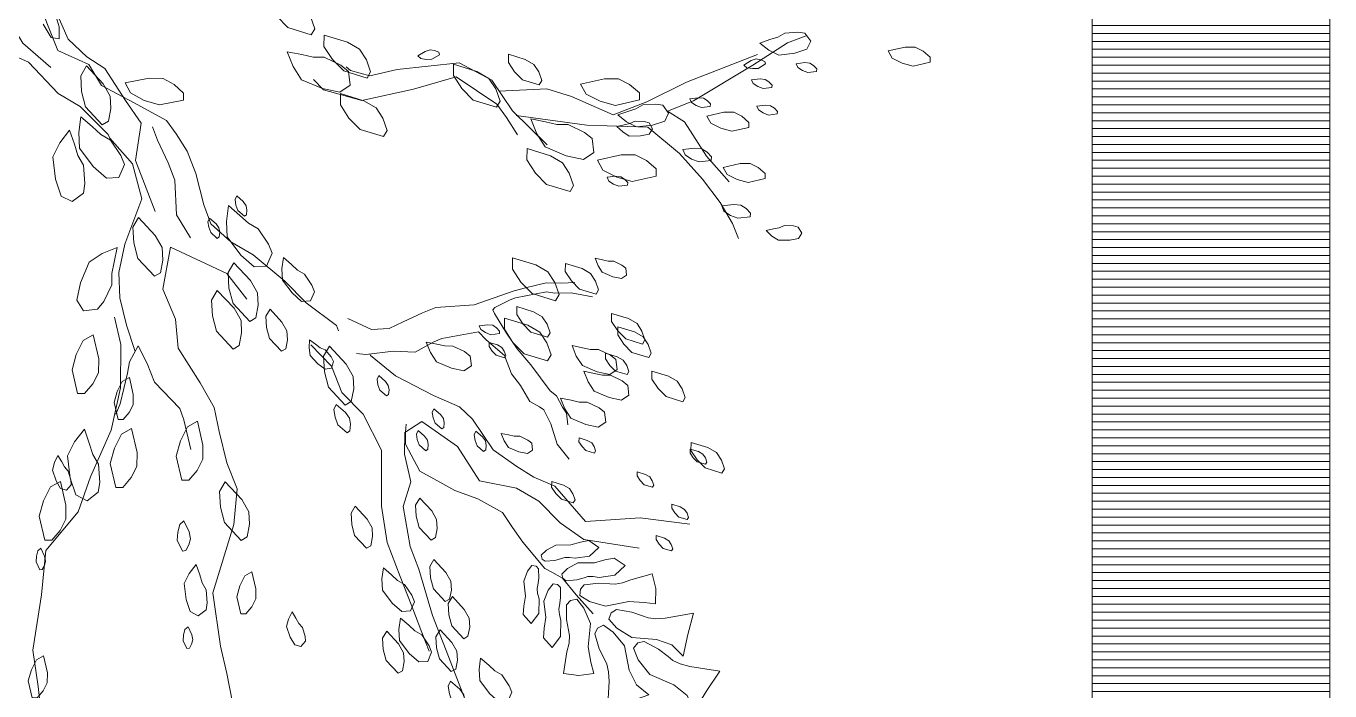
# Model space of a CAD drawing. Header units: millimetres. Extents: x 935 to 13922, y 3203 to 7816.
# Drawn here: x 4819.9 to 4984.4, y 5862.1 to 5945.9 of the extents above; entities that cross this region are included whole.
import ezdxf

# ---------------------------------------------------------------- set-up
doc = ezdxf.new("R2010")
doc.units = ezdxf.units.MM
doc.layers.get('0').update_dxf_attribs({"lineweight": 20})
for name, color, linetype, lineweight in [('ALBERO_rami', 33, 'Continuous', 5), ('campiture', 253, 'Continuous', 0), ('PALMA_pianta - trees palm', 74, 'Continuous', 5)]:
    doc.layers.add(name, color=color, linetype=linetype, lineweight=lineweight)
doc.layers.add('FIORITURA - flower', color=7, linetype='Continuous', lineweight=5, true_color=0xeb00eb)
doc.layers.add('VEGETAZIONE', color=7, linetype='Continuous', lineweight=5, true_color=0x387000)

msp = doc.modelspace()

# ---------------------------------------------------------------- hatches: boundary and pattern name
at = {"layer": 'campiture'}
h = msp.add_hatch(dxfattribs=at)
h.set_pattern_fill('_USER', color=256, pattern_type=0)
h.set_pattern_definition([(0, (0, 0), (0, 1), [])])
h.paths.add_polyline_path([(3574.44, 7025.95), (3574.38, 7026.02), (3574.44, 7026.15), (3574.44, 7313.95), (4274.02, 7313.95), (4274.02, 7343.95), (3544.44, 7343.95), (3544.44, 5741.18), (4984.44, 5741.18), (4984.44, 7343.95), (4404.44, 7343.95), (4404.44, 7313.95), (4954.44, 7313.95), (4954.44, 5771.18), (3574.44, 5771.18)])

# ---------------------------------------------------------------- linework, layer by layer
for p, q in [((4984.44, 7343.95), (4984.44, 5741.18)), ((4954.44, 5771.18), (4954.44, 7313.95))]:
    msp.add_line(p, q)
at = {"layer": 'ALBERO_rami', "linetype": 'Continuous'}
for points in [[(4823.06, 5940.7), (4819.54, 5943.77), (4817.24, 5947.53), (4818.03, 5953.12), (4818.41, 5958.12), (4817.19, 5960.19), (4815.02, 5958.71), (4811.66, 5955.93), (4811.58, 5952.3), (4810.06, 5950.23), (4809.06, 5949), (4808.31, 5947.65)], [(4811.29, 5956.1), (4814.12, 5948.79), (4815.04, 5946.43), (4816.98, 5942.84), (4820.25, 5941.4), (4823.97, 5937.41), (4826.77, 5935.78), (4830.31, 5932.27), (4830.49, 5931.8), (4833.37, 5928.57), (4834.55, 5924.14), (4832.42, 5918.43), (4831.63, 5914.87), (4831.78, 5911.67), (4832.59, 5908.19), (4833.69, 5904.87)], [(4837.83, 5952.77), (4835.62, 5951.91), (4832, 5951.99), (4828.94, 5953.33), (4825.39, 5953.22), (4823.18, 5952.37), (4823.39, 5950.76), (4823.65, 5947.9), (4825.26, 5944.3), (4827.61, 5942.04), (4829.87, 5940.59), (4832.49, 5936.54), (4834.44, 5933.7), (4833.73, 5928.99), (4836.23, 5922.56)], [(4859.37, 5907.51), (4859.12, 5908.16), (4855.29, 5911.02), (4852.59, 5913.77), (4848.59, 5917.1), (4845.78, 5918.73), (4843.27, 5921.01), (4842.35, 5923.37), (4841.36, 5927.33), (4840.26, 5930.16), (4838.87, 5932.34), (4837.67, 5934.04), (4833.56, 5936.24), (4829.44, 5938.45), (4827.87, 5941.1), (4823.94, 5942.83), (4822.66, 5946.13), (4821.56, 5948.96), (4820.83, 5950.85), (4824.03, 5951), (4824.61, 5950.86)], [(4823.63, 5947.53), (4824.11, 5945.82), (4824.12, 5944.32), (4823.11, 5944.49), (4822.08, 5946.17)], [(4908.66, 5926.3), (4905.78, 5929.52), (4903.01, 5933.87), (4900.86, 5935.21), (4904.16, 5936.49), (4911.64, 5941.02), (4916, 5943.8), (4918.36, 5944.71)], [(4912.22, 5942.33), (4903.25, 5938.85), (4898.24, 5936.37), (4893.99, 5934.72), (4888.75, 5937.03), (4885.66, 5938), (4879.64, 5937.71)], [(4885.68, 5930.95), (4881.3, 5935.23), (4878.71, 5939.11), (4874.6, 5941.31), (4866.78, 5940.45), (4863.3, 5939.64), (4860.86, 5940.32), (4860.34, 5940.79)], [(4856.2, 5939.19), (4857.45, 5937.91), (4862.32, 5936.55), (4868.83, 5937.98), (4874.2, 5939.53), (4879.34, 5936.09), (4880.54, 5934.39), (4881.93, 5932.21)], [(4881.77, 5934.67), (4890.69, 5933.44), (4898.39, 5933.17), (4902.4, 5929.84), (4905.28, 5926.61), (4907.51, 5923.68), (4909.08, 5921.03), (4909.81, 5919.14)], [(4840.69, 5919.23), (4838.93, 5922.13), (4838.72, 5926.49), (4837.86, 5928.69), (4836.54, 5931.56), (4835.9, 5933.21)], [(4846.36, 5858.7), (4845.29, 5864.26), (4844.48, 5867.74), (4843.52, 5874.43), (4846.15, 5883.05), (4846.57, 5887.55), (4845.29, 5890.86), (4844.3, 5894.81), (4843.67, 5897.83), (4841.92, 5900.95), (4839.14, 5905.3), (4838.81, 5908.97), (4837.21, 5912.74), (4838.15, 5918.06), (4845.26, 5914.73), (4847.78, 5911.5)], [(4860.54, 5909.06), (4863.5, 5907.66), (4865.76, 5907.77), (4867.53, 5908.65), (4869.96, 5909.78), (4871.63, 5910.43), (4876.47, 5910.78), (4881.54, 5912.55), (4882.93, 5912.9), (4885.56, 5913.54), (4887.49, 5913.52), (4889.18, 5913.6)], [(4891.41, 5911.78), (4888.73, 5912.28), (4886.64, 5912.23), (4885.62, 5912.41), (4881.69, 5911.65), (4881.03, 5911.39), (4879.09, 5910.45), (4878.82, 5910.16), (4879.02, 5909.66), (4880.55, 5907.19), (4881.89, 5905.22), (4883.63, 5903.21), (4886.05, 5899.93), (4886.87, 5899.29), (4887.62, 5897.86), (4888.11, 5897.09), (4888.29, 5895.63)], [(4831.1, 5909.23), (4831.91, 5905.75), (4831.85, 5900.3), (4830.67, 5894.95), (4828.06, 5889.06), (4826.51, 5884.66), (4822.42, 5879.81), (4821.89, 5874.18), (4820.78, 5867.23), (4821.48, 5862.62), (4822.34, 5854.81), (4822.68, 5851.14), (4822.94, 5849.07)], [(4888.44, 5891.29), (4886.94, 5893.19), (4886.14, 5895.75), (4885.26, 5897.52), (4884.73, 5897.89), (4883.51, 5898.57), (4882.34, 5900.6), (4881.19, 5902.07), (4880.29, 5904.4), (4877.99, 5906.38), (4877.03, 5907.35), (4872.38, 5906.51), (4871.38, 5906.12), (4869.01, 5904.82), (4866.29, 5904.91), (4862.8, 5904.52), (4861.61, 5904.63)], [(4840.72, 5892.51), (4839.86, 5896.29), (4839.32, 5897.7), (4836.14, 5901.03), (4835.23, 5903.37), (4834.09, 5905.62), (4833, 5903.58), (4832.75, 5902.14), (4831.82, 5898.28), (4831.25, 5896.99)], [(4855.85, 5905.72), (4858.49, 5903.03), (4859.77, 5899.73), (4862.47, 5896.98), (4864.77, 5892.44), (4864.79, 5885.39), (4865.49, 5880.78), (4867.14, 5876.53), (4868.6, 5872.76), (4869.89, 5869.46), (4870.8, 5867.1)], [(4903.69, 5883.11), (4897.4, 5883.93), (4890.53, 5883.44), (4886.63, 5887.89), (4884.01, 5889.05), (4881.86, 5890.39), (4878.87, 5892.49), (4876.28, 5896.37), (4874.61, 5897.89), (4871.33, 5899.33), (4866.56, 5901.82), (4863.39, 5904.39), (4863.32, 5904.57)], [(4875.43, 5860.75), (4873.24, 5866.41), (4871.22, 5871.6), (4869.5, 5877.45), (4868.4, 5880.28), (4867.52, 5885.36), (4868.49, 5888.46), (4867.68, 5891.94), (4867.71, 5894.67), (4869.89, 5896.05), (4874.37, 5892.91), (4877.14, 5888.56), (4881.83, 5887.66), (4884.64, 5886.03), (4887.33, 5883.28), (4890.32, 5881.18), (4897.27, 5880.08), (4897.27, 5880.08)], [(4867.89, 5895.73), (4867.83, 5894.72), (4867.8, 5893.18), (4867.8, 5893.18), (4869.63, 5889.8), (4871.4, 5888.82), (4874.05, 5887.34), (4876.95, 5886.3), (4880.05, 5884.57), (4881.32, 5882.7), (4882.6, 5880.83), (4885.4, 5877.53), (4886.28, 5877.04), (4887.61, 5876.3), (4889.33, 5874.18), (4891.49, 5871.82)]]:
    msp.add_lwpolyline(points, dxfattribs=at)
at = {"layer": 'FIORITURA - flower', "color": 232, "linetype": 'Continuous', "true_color": 0xe00070}
for points in [[(4889.23, 5878.81), (4888.51, 5878.92), (4887.91, 5878.9), (4887.48, 5878.78), (4886.64, 5878.54), (4885.45, 5878.43), (4885.07, 5878.71), (4884.93, 5879.2), (4885.59, 5879.84), (4886.78, 5880.48), (4888.68, 5880.49), (4889.88, 5880.82), (4890.95, 5881.04), (4892.19, 5880.17), (4891.03, 5879.06), (4889.23, 5878.81)], [(4884.66, 5873.68), (4884.48, 5874.37), (4884.42, 5874.98), (4884.49, 5875.41), (4884.63, 5876.28), (4884.59, 5877.47), (4884.28, 5877.82), (4883.77, 5877.9), (4883.21, 5877.17), (4882.72, 5875.91), (4882.94, 5874.02), (4882.74, 5872.79), (4882.66, 5871.7), (4883.66, 5870.57), (4884.62, 5871.86), (4884.66, 5873.68)], [(4892.25, 5876.39), (4891.47, 5876.51), (4890.8, 5876.49), (4890.34, 5876.35), (4889.41, 5876.09), (4888.1, 5875.98), (4887.68, 5876.28), (4887.53, 5876.82), (4888.25, 5877.52), (4889.56, 5878.23), (4891.65, 5878.23), (4892.97, 5878.6), (4894.15, 5878.84), (4895.52, 5877.88), (4894.23, 5876.67), (4892.25, 5876.39)], [(4896.26, 5876.1), (4895.2, 5875.71), (4894.27, 5875.54), (4893.58, 5875.58), (4892.21, 5875.67), (4890.36, 5875.45), (4889.87, 5874.9), (4889.82, 5874.11), (4891.03, 5873.34), (4893.06, 5872.75), (4895.97, 5873.37), (4897.91, 5873.24), (4899.37, 5873.05), (4899.4, 5874.98), (4898.92, 5876.85), (4896.26, 5876.1)], [(4887.42, 5870.95), (4887.22, 5871.72), (4887.16, 5872.38), (4887.23, 5872.86), (4887.38, 5873.82), (4887.35, 5875.13), (4887, 5875.51), (4886.44, 5875.6), (4885.83, 5874.8), (4885.28, 5873.41), (4885.52, 5871.33), (4885.31, 5869.98), (4885.21, 5868.79), (4886.32, 5867.54), (4887.38, 5868.95), (4887.42, 5870.95)], [(4888.18, 5867.01), (4888.44, 5868.11), (4888.5, 5869.05), (4888.38, 5869.73), (4888.13, 5871.08), (4888.14, 5872.94), (4888.62, 5873.5), (4889.41, 5873.64), (4890.31, 5872.53), (4891.13, 5870.58), (4890.86, 5867.62), (4891.21, 5865.71), (4891.58, 5864.28), (4889.66, 5864.02), (4887.75, 5864.28), (4888.18, 5867.01)], [(4900.59, 5871.26), (4899.4, 5871.18), (4898.41, 5871.28), (4897.73, 5871.53), (4896.37, 5872.02), (4894.42, 5872.34), (4893.76, 5871.93), (4893.48, 5871.14), (4894.48, 5870), (4896.36, 5868.81), (4899.49, 5868.58), (4901.42, 5867.88), (4902.84, 5866.47), (4903.45, 5869.2), (4904.16, 5871.9), (4900.59, 5871.26)], [(4893.49, 5863.28), (4893.44, 5864.47), (4893.22, 5865.44), (4892.9, 5866.09), (4892.25, 5867.38), (4891.7, 5869.28), (4892.03, 5869.98), (4892.78, 5870.36), (4894.03, 5869.49), (4895.43, 5867.77), (4896.03, 5864.68), (4896.95, 5862.85), (4898.52, 5861.6), (4895.87, 5860.68), (4893.28, 5859.65), (4893.49, 5863.28)], [(4903.69, 5865.16), (4902.48, 5865.48), (4901.52, 5865.92), (4900.93, 5866.4), (4899.74, 5867.35), (4897.91, 5868.33), (4897.12, 5868.15), (4896.56, 5867.46), (4897.17, 5865.99), (4898.64, 5864.16), (4901.68, 5862.86), (4903.36, 5861.5), (4904.29, 5859.61), (4905.83, 5862.13), (4907.46, 5864.57), (4903.69, 5865.16)]]:
    msp.add_lwpolyline(points, dxfattribs=at)
at = {"layer": 'PALMA_pianta - trees palm', "color": 95}
for points in [[(4850.49, 5950.25), (4853.44, 5949.35), (4854.97, 5948.46), (4855.83, 5947.14), (4856.37, 5945.6), (4855.92, 5944.84), (4852.97, 5945.74), (4851.56, 5947.17), (4850.48, 5948.83)], [(4914.79, 5944.54), (4915.68, 5945.04), (4917.32, 5945.16), (4918.2, 5945.03), (4918.96, 5944.02), (4918.45, 5943.01), (4916.93, 5942.51), (4914.91, 5942.27), (4913.65, 5942.9), (4912.52, 5943.79), (4913.79, 5944.23)], [(4857.53, 5944.79), (4860.48, 5943.89), (4862.01, 5943), (4862.88, 5941.68), (4863.41, 5940.14), (4862.97, 5939.37), (4860.01, 5940.28), (4858.6, 5941.71), (4857.52, 5943.36)], [(4856.15, 5942.01), (4857.57, 5942), (4859.65, 5940.99), (4860.63, 5940.22), (4860.83, 5938.46), (4859.51, 5937.6), (4857.32, 5938.05), (4854.7, 5939.17), (4853.62, 5940.82), (4852.87, 5942.69), (4854.72, 5942.33)], [(4869.36, 5942.17), (4870.31, 5942.74), (4870.91, 5942.93), (4871.47, 5942.85), (4872, 5942.62), (4872.1, 5942.32), (4871.15, 5941.75), (4870.43, 5941.72), (4869.74, 5941.83)], [(4880.81, 5942.37), (4882.92, 5941.73), (4884.01, 5941.09), (4884.63, 5940.15), (4885.01, 5939.05), (4884.69, 5938.5), (4882.59, 5939.15), (4881.58, 5940.17), (4880.8, 5941.35)], [(4910.5, 5941.02), (4911.44, 5941.59), (4912.04, 5941.78), (4912.6, 5941.69), (4913.14, 5941.47), (4913.23, 5941.17), (4912.29, 5940.6), (4911.57, 5940.57), (4910.87, 5940.67)], [(4928.72, 5942.79), (4930.87, 5943.29), (4932.13, 5943.28), (4933.14, 5942.77), (4934.02, 5942.01), (4934.02, 5941.38), (4931.87, 5940.88), (4930.48, 5941.27), (4929.22, 5941.9)], [(4827.55, 5940.9), (4829.66, 5938.64), (4830.53, 5937.11), (4830.62, 5935.53), (4830.32, 5933.93), (4829.55, 5933.49), (4827.44, 5935.75), (4826.94, 5937.7), (4826.83, 5939.67)], [(4873.86, 5941.12), (4876.81, 5940.21), (4878.34, 5939.32), (4879.21, 5938), (4879.74, 5936.46), (4879.3, 5935.7), (4876.34, 5936.6), (4874.93, 5938.04), (4873.85, 5939.69)], [(4917.1, 5941.19), (4918.19, 5941.32), (4918.82, 5941.26), (4919.3, 5940.95), (4919.69, 5940.53), (4919.66, 5940.21), (4918.57, 5940.08), (4917.9, 5940.34), (4917.3, 5940.72)], [(4832.43, 5938.76), (4835.45, 5939.37), (4837.22, 5939.32), (4838.61, 5938.57), (4839.81, 5937.48), (4839.79, 5936.59), (4836.76, 5935.98), (4834.84, 5936.56), (4833.1, 5937.5)], [(4889.91, 5938.59), (4892.91, 5939.29), (4894.68, 5939.28), (4896.09, 5938.57), (4897.32, 5937.5), (4897.32, 5936.62), (4894.31, 5935.92), (4892.37, 5936.46), (4890.61, 5937.35)], [(4911.46, 5939.15), (4912.55, 5939.28), (4913.18, 5939.21), (4913.65, 5938.91), (4914.05, 5938.48), (4914.02, 5938.17), (4912.92, 5938.04), (4912.25, 5938.3), (4911.66, 5938.68)], [(4859.61, 5937.41), (4862.56, 5936.51), (4864.09, 5935.62), (4864.96, 5934.3), (4865.49, 5932.76), (4865.05, 5932), (4862.09, 5932.9), (4860.68, 5934.33), (4859.6, 5935.99)], [(4903.7, 5936.77), (4904.79, 5936.9), (4905.42, 5936.84), (4905.89, 5936.53), (4906.29, 5936.11), (4906.26, 5935.79), (4905.16, 5935.66), (4904.49, 5935.92), (4903.9, 5936.3)], [(4896.85, 5935.48), (4897.74, 5935.98), (4899.38, 5936.1), (4900.26, 5935.97), (4901.01, 5934.96), (4900.51, 5933.95), (4898.99, 5933.45), (4896.97, 5933.21), (4895.71, 5933.84), (4894.58, 5934.73), (4895.85, 5935.17)], [(4912.15, 5935.83), (4913.24, 5935.96), (4913.87, 5935.89), (4914.35, 5935.59), (4914.74, 5935.16), (4914.71, 5934.85), (4913.61, 5934.71), (4912.95, 5934.98), (4912.35, 5935.36)], [(4829.37, 5932.25), (4830.6, 5931.53), (4831.89, 5929.62), (4832.35, 5928.46), (4831.65, 5926.84), (4830.07, 5926.75), (4828.41, 5928.24), (4826.69, 5930.52), (4826.58, 5932.49), (4826.87, 5934.48), (4828.29, 5933.25)], [(4886.9, 5933.53), (4888.33, 5933.52), (4890.4, 5932.52), (4891.38, 5931.74), (4891.58, 5929.99), (4890.26, 5929.12), (4888.07, 5929.58), (4885.45, 5930.7), (4884.37, 5932.35), (4883.62, 5934.22), (4885.47, 5933.86)], [(4896.13, 5933.63), (4896.79, 5933.92), (4897.94, 5933.88), (4898.54, 5933.73), (4898.99, 5932.97), (4898.56, 5932.3), (4897.47, 5932.07), (4896.05, 5932.04), (4895.22, 5932.58), (4894.49, 5933.28), (4895.41, 5933.49)], [(4905.83, 5934.57), (4907.97, 5935.07), (4909.24, 5935.06), (4910.24, 5934.55), (4911.12, 5933.79), (4911.12, 5933.16), (4908.97, 5932.66), (4907.59, 5933.05), (4906.33, 5933.68)], [(4826.49, 5929.62), (4827.19, 5928.38), (4827.36, 5926.08), (4827.18, 5924.84), (4825.76, 5923.79), (4824.35, 5924.5), (4823.65, 5926.63), (4823.3, 5929.46), (4824.19, 5931.22), (4825.44, 5932.8), (4826.05, 5931.02)], [(4883.14, 5930.47), (4886.09, 5929.57), (4887.62, 5928.68), (4888.48, 5927.36), (4889.02, 5925.82), (4888.57, 5925.06), (4885.62, 5925.96), (4884.21, 5927.39), (4883.13, 5929.05)], [(4902.79, 5930.35), (4904.33, 5930.53), (4905.2, 5930.44), (4905.87, 5930.01), (4906.43, 5929.42), (4906.38, 5928.98), (4904.85, 5928.79), (4903.91, 5929.16), (4903.08, 5929.69)], [(4892.02, 5929), (4895.02, 5929.69), (4896.79, 5929.68), (4898.2, 5928.97), (4899.44, 5927.91), (4899.43, 5927.02), (4896.42, 5926.33), (4894.48, 5926.87), (4892.72, 5927.76)], [(4907.9, 5928.11), (4910.05, 5928.6), (4911.31, 5928.6), (4912.32, 5928.09), (4913.2, 5927.33), (4913.19, 5926.7), (4911.05, 5926.2), (4909.66, 5926.58), (4908.4, 5927.22)], [(4893.27, 5926.86), (4894.36, 5926.99), (4894.99, 5926.92), (4895.46, 5926.62), (4895.86, 5926.19), (4895.83, 5925.88), (4894.73, 5925.74), (4894.06, 5926.01), (4893.47, 5926.39)], [(4846.51, 5924.51), (4847.34, 5923.79), (4847.71, 5923.27), (4847.8, 5922.72), (4847.75, 5922.14), (4847.5, 5921.95), (4846.66, 5922.68), (4846.41, 5923.35), (4846.3, 5924.05)], [(4848, 5921.06), (4849.22, 5920.34), (4850.52, 5918.43), (4850.98, 5917.27), (4850.28, 5915.65), (4848.7, 5915.56), (4847.03, 5917.05), (4845.32, 5919.33), (4845.21, 5921.3), (4845.49, 5923.3), (4846.92, 5922.06)], [(4907.7, 5923.25), (4909.23, 5923.44), (4910.11, 5923.35), (4910.77, 5922.92), (4911.33, 5922.32), (4911.28, 5921.88), (4909.75, 5921.7), (4908.81, 5922.06), (4907.98, 5922.6)], [(4834.14, 5921.78), (4836.24, 5919.52), (4837.12, 5917.99), (4837.21, 5916.41), (4836.9, 5914.81), (4836.14, 5914.37), (4834.03, 5916.63), (4833.52, 5918.58), (4833.41, 5920.55)], [(4843.08, 5921.71), (4843.91, 5920.99), (4844.28, 5920.47), (4844.37, 5919.92), (4844.32, 5919.34), (4844.07, 5919.15), (4843.24, 5919.88), (4842.98, 5920.55), (4842.87, 5921.25)], [(4914.96, 5920.5), (4915.61, 5920.78), (4916.76, 5920.74), (4917.37, 5920.59), (4917.82, 5919.83), (4917.39, 5919.16), (4916.3, 5918.93), (4914.87, 5918.91), (4914.04, 5919.44), (4913.32, 5920.14), (4914.24, 5920.35)], [(4830.75, 5914.71), (4830.74, 5913.28), (4829.73, 5911.21), (4828.96, 5910.23), (4827.2, 5910.02), (4826.33, 5911.35), (4826.79, 5913.53), (4827.91, 5916.16), (4829.56, 5917.24), (4831.43, 5917.99), (4831.07, 5916.14)], [(4846.16, 5916.09), (4848.26, 5913.83), (4849.14, 5912.3), (4849.23, 5910.72), (4848.92, 5909.12), (4848.16, 5908.68), (4846.05, 5910.93), (4845.54, 5912.89), (4845.43, 5914.86)], [(4854.19, 5915.14), (4855.07, 5914.63), (4855.99, 5913.26), (4856.32, 5912.43), (4855.82, 5911.27), (4854.69, 5911.21), (4853.5, 5912.28), (4852.28, 5913.9), (4852.2, 5915.31), (4852.4, 5916.74), (4853.42, 5915.85)], [(4881.3, 5916.71), (4884.25, 5915.81), (4885.78, 5914.92), (4886.65, 5913.59), (4887.18, 5912.06), (4886.74, 5911.29), (4883.78, 5912.19), (4882.37, 5913.63), (4881.29, 5915.28)], [(4887.98, 5915.99), (4890.08, 5915.35), (4891.17, 5914.71), (4891.79, 5913.77), (4892.18, 5912.67), (4891.86, 5912.12), (4889.75, 5912.77), (4888.74, 5913.79), (4887.97, 5914.97)], [(4893.37, 5916.3), (4894.08, 5916.29), (4895.12, 5915.79), (4895.61, 5915.41), (4895.71, 5914.53), (4895.05, 5914.09), (4893.95, 5914.32), (4892.64, 5914.88), (4892.1, 5915.71), (4891.72, 5916.64), (4892.65, 5916.46)], [(4844.07, 5912.6), (4846.18, 5910.35), (4847.06, 5908.81), (4847.14, 5907.23), (4846.84, 5905.63), (4846.07, 5905.2), (4843.96, 5907.45), (4843.46, 5909.4), (4843.35, 5911.38)], [(4881.85, 5910.56), (4883.96, 5909.91), (4885.05, 5909.28), (4885.67, 5908.33), (4886.05, 5907.23), (4885.73, 5906.69), (4883.62, 5907.33), (4882.61, 5908.36), (4881.84, 5909.54)], [(4850.72, 5910.22), (4852.22, 5908.6), (4852.85, 5907.51), (4852.92, 5906.38), (4852.7, 5905.24), (4852.15, 5904.92), (4850.64, 5906.54), (4850.28, 5907.93), (4850.2, 5909.34)], [(4880.29, 5909.11), (4883.25, 5908.21), (4884.77, 5907.32), (4885.64, 5906), (4886.17, 5904.46), (4885.73, 5903.7), (4882.78, 5904.6), (4881.36, 5906.03), (4880.28, 5907.69)], [(4893.82, 5909.7), (4895.93, 5909.05), (4897.02, 5908.42), (4897.64, 5907.47), (4898.02, 5906.37), (4897.71, 5905.83), (4895.6, 5906.47), (4894.59, 5907.5), (4893.82, 5908.68)], [(4877.1, 5908.12), (4878.19, 5908.26), (4878.82, 5908.19), (4879.29, 5907.88), (4879.69, 5907.46), (4879.66, 5907.15), (4878.56, 5907.01), (4877.89, 5907.27), (4877.3, 5907.66)], [(4894.61, 5908), (4896.72, 5907.35), (4897.81, 5906.72), (4898.43, 5905.77), (4898.81, 5904.67), (4898.49, 5904.13), (4896.38, 5904.77), (4895.37, 5905.8), (4894.6, 5906.98)], [(4828.41, 5906.99), (4829.1, 5903.98), (4829.09, 5902.21), (4828.38, 5900.8), (4827.32, 5899.57), (4826.43, 5899.57), (4825.74, 5902.58), (4826.27, 5904.52), (4827.16, 5906.28)], [(4857.04, 5905.37), (4857.69, 5905.08), (4858.43, 5904.2), (4858.72, 5903.64), (4858.46, 5902.8), (4857.68, 5902.67), (4856.77, 5903.33), (4855.8, 5904.37), (4855.64, 5905.34), (4855.68, 5906.35), (4856.45, 5905.81)], [(4858.21, 5905.54), (4860.31, 5903.29), (4861.19, 5901.75), (4861.28, 5900.18), (4860.97, 5898.57), (4860.21, 5898.14), (4858.1, 5900.39), (4857.6, 5902.34), (4857.48, 5904.32)], [(4872.77, 5905.59), (4873.79, 5905.58), (4875.27, 5904.87), (4875.97, 5904.31), (4876.12, 5903.06), (4875.17, 5902.44), (4873.61, 5902.77), (4871.73, 5903.57), (4870.96, 5904.75), (4870.43, 5906.08), (4871.75, 5905.82)], [(4878.36, 5906.04), (4879.41, 5905.72), (4879.96, 5905.4), (4880.27, 5904.93), (4880.46, 5904.38), (4880.3, 5904.11), (4879.25, 5904.43), (4878.74, 5904.94), (4878.35, 5905.53)], [(4891.16, 5905.14), (4892.18, 5905.13), (4893.66, 5904.42), (4894.36, 5903.86), (4894.51, 5902.61), (4893.57, 5901.99), (4892, 5902.32), (4890.13, 5903.11), (4889.36, 5904.3), (4888.82, 5905.63), (4890.14, 5905.37)], [(4893.05, 5904.68), (4894.53, 5904.23), (4895.29, 5903.78), (4895.73, 5903.12), (4895.99, 5902.35), (4895.77, 5901.97), (4894.3, 5902.42), (4893.59, 5903.14), (4893.05, 5903.96)], [(4892.66, 5901.9), (4893.68, 5901.89), (4895.16, 5901.17), (4895.86, 5900.62), (4896, 5899.37), (4895.06, 5898.75), (4893.49, 5899.07), (4891.62, 5899.87), (4890.85, 5901.05), (4890.31, 5902.39), (4891.63, 5902.13)], [(4898.9, 5902.42), (4901.01, 5901.78), (4902.1, 5901.14), (4902.72, 5900.2), (4903.1, 5899.1), (4902.79, 5898.55), (4900.68, 5899.2), (4899.67, 5900.22), (4898.89, 5901.4)], [(4832.97, 5901.59), (4833.47, 5899.45), (4833.46, 5898.18), (4832.95, 5897.18), (4832.19, 5896.3), (4831.56, 5896.3), (4831.06, 5898.45), (4831.45, 5899.83), (4832.08, 5901.09)], [(4864.43, 5901.85), (4865.27, 5901.12), (4865.63, 5900.61), (4865.73, 5900.05), (4865.68, 5899.47), (4865.42, 5899.29), (4864.59, 5900.01), (4864.34, 5900.69), (4864.22, 5901.38)], [(4889.73, 5898.51), (4890.75, 5898.5), (4892.23, 5897.78), (4892.93, 5897.23), (4893.07, 5895.97), (4892.13, 5895.36), (4890.56, 5895.68), (4888.69, 5896.48), (4887.92, 5897.66), (4887.38, 5899), (4888.7, 5898.74)], [(4859.05, 5898.22), (4860.22, 5897.21), (4860.74, 5896.49), (4860.86, 5895.71), (4860.79, 5894.9), (4860.44, 5894.64), (4859.27, 5895.65), (4858.92, 5896.6), (4858.76, 5897.57)], [(4871.39, 5897.67), (4872.22, 5896.95), (4872.59, 5896.44), (4872.68, 5895.88), (4872.64, 5895.3), (4872.38, 5895.12), (4871.55, 5895.84), (4871.29, 5896.51), (4871.18, 5897.21)], [(4841.55, 5896.09), (4842.25, 5893.08), (4842.24, 5891.31), (4841.53, 5889.9), (4840.46, 5888.67), (4839.58, 5888.67), (4838.88, 5891.68), (4839.42, 5893.62), (4840.31, 5895.38)], [(4828.36, 5891.9), (4829.06, 5890.66), (4829.23, 5888.36), (4829.05, 5887.13), (4827.63, 5886.07), (4826.22, 5886.79), (4825.52, 5888.91), (4825.18, 5891.74), (4826.07, 5893.5), (4827.31, 5895.09), (4827.92, 5893.31)], [(4833.24, 5895.17), (4833.94, 5892.16), (4833.93, 5890.39), (4833.22, 5888.98), (4832.15, 5887.75), (4831.27, 5887.75), (4830.57, 5890.76), (4831.11, 5892.7), (4832, 5894.47)], [(4869.39, 5894.93), (4870.22, 5894.21), (4870.59, 5893.7), (4870.68, 5893.14), (4870.63, 5892.56), (4870.37, 5892.38), (4869.54, 5893.1), (4869.29, 5893.77), (4869.18, 5894.47)], [(4876.69, 5894.84), (4877.52, 5894.12), (4877.89, 5893.61), (4877.98, 5893.05), (4877.93, 5892.47), (4877.67, 5892.29), (4876.84, 5893.01), (4876.59, 5893.68), (4876.48, 5894.38)], [(4881.51, 5894.22), (4882.22, 5894.21), (4883.26, 5893.71), (4883.75, 5893.32), (4883.85, 5892.44), (4883.19, 5892.01), (4882.1, 5892.24), (4880.79, 5892.8), (4880.24, 5893.62), (4879.87, 5894.56), (4880.79, 5894.38)], [(4889.7, 5894), (4890.75, 5893.68), (4891.3, 5893.36), (4891.61, 5892.89), (4891.8, 5892.34), (4891.64, 5892.07), (4890.58, 5892.39), (4890.08, 5892.9), (4889.69, 5893.49)], [(4903.74, 5892.59), (4904.79, 5892.27), (4905.34, 5891.95), (4905.65, 5891.48), (4905.84, 5890.93), (4905.68, 5890.66), (4904.62, 5890.98), (4904.12, 5891.49), (4903.73, 5892.08)], [(4903.84, 5893.42), (4905.95, 5892.78), (4907.04, 5892.14), (4907.66, 5891.2), (4908.04, 5890.1), (4907.72, 5889.55), (4905.62, 5890.2), (4904.61, 5891.22), (4903.83, 5892.4)], [(4824.8, 5890.33), (4825.27, 5889.8), (4825.59, 5888.69), (4825.63, 5888.07), (4825.05, 5887.41), (4824.28, 5887.61), (4823.72, 5888.57), (4823.26, 5889.92), (4823.51, 5890.88), (4823.95, 5891.78), (4824.44, 5890.97)], [(4897.03, 5889.7), (4898.09, 5889.38), (4898.63, 5889.06), (4898.94, 5888.59), (4899.13, 5888.04), (4898.97, 5887.77), (4897.92, 5888.09), (4897.42, 5888.6), (4897.03, 5889.2)], [(4824.28, 5888.51), (4824.97, 5885.51), (4824.97, 5883.74), (4824.26, 5882.33), (4823.19, 5881.09), (4822.31, 5881.1), (4821.61, 5884.11), (4822.15, 5886.05), (4823.04, 5887.81)], [(4845.06, 5888.47), (4847.17, 5886.21), (4848.05, 5884.68), (4848.14, 5883.1), (4847.83, 5881.5), (4847.06, 5881.06), (4844.96, 5883.32), (4844.45, 5885.27), (4844.34, 5887.24)], [(4886.26, 5888.5), (4887.73, 5888.05), (4888.5, 5887.61), (4888.93, 5886.95), (4889.2, 5886.18), (4888.98, 5885.8), (4887.5, 5886.25), (4886.79, 5886.96), (4886.25, 5887.79)], [(4869.61, 5886.39), (4871.12, 5884.78), (4871.74, 5883.68), (4871.81, 5882.56), (4871.59, 5881.41), (4871.04, 5881.1), (4869.53, 5882.71), (4869.17, 5884.1), (4869.09, 5885.51)], [(4861.47, 5885.37), (4862.97, 5883.76), (4863.6, 5882.66), (4863.66, 5881.54), (4863.44, 5880.39), (4862.89, 5880.08), (4861.39, 5881.69), (4861.03, 5883.08), (4860.95, 5884.49)], [(4901.42, 5885.62), (4902.48, 5885.3), (4903.02, 5884.98), (4903.33, 5884.51), (4903.52, 5883.96), (4903.36, 5883.69), (4902.31, 5884.01), (4901.8, 5884.52), (4901.42, 5885.11)], [(4839.85, 5883.54), (4840.51, 5882.15), (4840.69, 5881.28), (4840.49, 5880.52), (4840.09, 5879.8), (4839.66, 5879.71), (4839.01, 5881.11), (4839.07, 5882.12), (4839.32, 5883.07)], [(4899.43, 5881.67), (4900.48, 5881.35), (4901.03, 5881.03), (4901.34, 5880.56), (4901.53, 5880.01), (4901.37, 5879.74), (4900.31, 5880.06), (4899.81, 5880.57), (4899.42, 5881.16)], [(4821.81, 5880.08), (4822.28, 5879.08), (4822.41, 5878.46), (4822.26, 5877.91), (4821.98, 5877.41), (4821.67, 5877.34), (4821.21, 5878.34), (4821.25, 5879.06), (4821.43, 5879.74)], [(4842.17, 5875.73), (4842.67, 5874.85), (4842.79, 5873.2), (4842.66, 5872.32), (4841.65, 5871.57), (4840.64, 5872.08), (4840.14, 5873.59), (4839.9, 5875.62), (4840.53, 5876.88), (4841.42, 5878.01), (4841.86, 5876.73)], [(4866.82, 5876.02), (4867.7, 5875.51), (4868.63, 5874.15), (4868.96, 5873.32), (4868.45, 5872.16), (4867.33, 5872.09), (4866.14, 5873.16), (4864.91, 5874.79), (4864.83, 5876.2), (4865.04, 5877.62), (4866.05, 5876.74)], [(4871.4, 5878.64), (4872.91, 5877.03), (4873.54, 5875.93), (4873.6, 5874.8), (4873.38, 5873.66), (4872.83, 5873.35), (4871.33, 5874.96), (4870.97, 5876.35), (4870.89, 5877.76)], [(4848.43, 5877.09), (4848.92, 5874.94), (4848.92, 5873.68), (4848.41, 5872.67), (4847.65, 5871.79), (4847.02, 5871.79), (4846.52, 5873.94), (4846.91, 5875.33), (4847.54, 5876.59)], [(4873.72, 5873.97), (4875.22, 5872.35), (4875.85, 5871.26), (4875.91, 5870.13), (4875.69, 5868.99), (4875.15, 5868.67), (4873.64, 5870.29), (4873.28, 5871.68), (4873.2, 5873.09)], [(4854.35, 5870.6), (4854.82, 5870.07), (4855.14, 5868.96), (4855.18, 5868.34), (4854.6, 5867.67), (4853.83, 5867.88), (4853.27, 5868.84), (4852.81, 5870.19), (4853.06, 5871.15), (4853.5, 5872.05), (4853.99, 5871.24)], [(4868.98, 5869.66), (4869.86, 5869.15), (4870.78, 5867.78), (4871.11, 5866.95), (4870.61, 5865.79), (4869.48, 5865.73), (4868.29, 5866.8), (4867.07, 5868.42), (4866.99, 5869.83), (4867.19, 5871.26), (4868.21, 5870.37)], [(4840.37, 5870.15), (4840.84, 5869.15), (4840.97, 5868.53), (4840.82, 5867.99), (4840.54, 5867.48), (4840.23, 5867.41), (4839.76, 5868.41), (4839.81, 5869.13), (4839.99, 5869.81)], [(4865.44, 5869.61), (4866.94, 5868), (4867.57, 5866.9), (4867.63, 5865.78), (4867.42, 5864.63), (4866.87, 5864.32), (4865.36, 5865.93), (4865, 5867.32), (4864.92, 5868.73)], [(4872.17, 5869.8), (4873.67, 5868.19), (4874.3, 5867.09), (4874.36, 5865.96), (4874.14, 5864.82), (4873.59, 5864.51), (4872.09, 5866.12), (4871.73, 5867.51), (4871.65, 5868.92)], [(4822.13, 5866.52), (4822.63, 5864.37), (4822.62, 5863.11), (4822.11, 5862.1), (4821.35, 5861.22), (4820.72, 5861.22), (4820.22, 5863.37), (4820.61, 5864.76), (4821.24, 5866.02)], [(4879.08, 5864.62), (4879.95, 5864.1), (4880.88, 5862.74), (4881.21, 5861.91), (4880.71, 5860.75), (4879.58, 5860.69), (4878.39, 5861.75), (4877.17, 5863.38), (4877.09, 5864.79), (4877.29, 5866.22), (4878.31, 5865.33)], [(4873.49, 5863.32), (4874.65, 5862.31), (4875.17, 5861.59), (4875.3, 5860.81), (4875.23, 5860), (4874.87, 5859.74), (4873.7, 5860.75), (4873.35, 5861.7), (4873.19, 5862.67)]]:
    msp.add_lwpolyline(points, close=True, dxfattribs=at)
at = {"layer": 'VEGETAZIONE'}
for p, q in [((4984.44, 7343.95), (4984.44, 5741.18)), ((4954.44, 7313.95), (4954.44, 5771.18))]:
    msp.add_line(p, q, dxfattribs=at)

doc.saveas('drawing.dxf')
